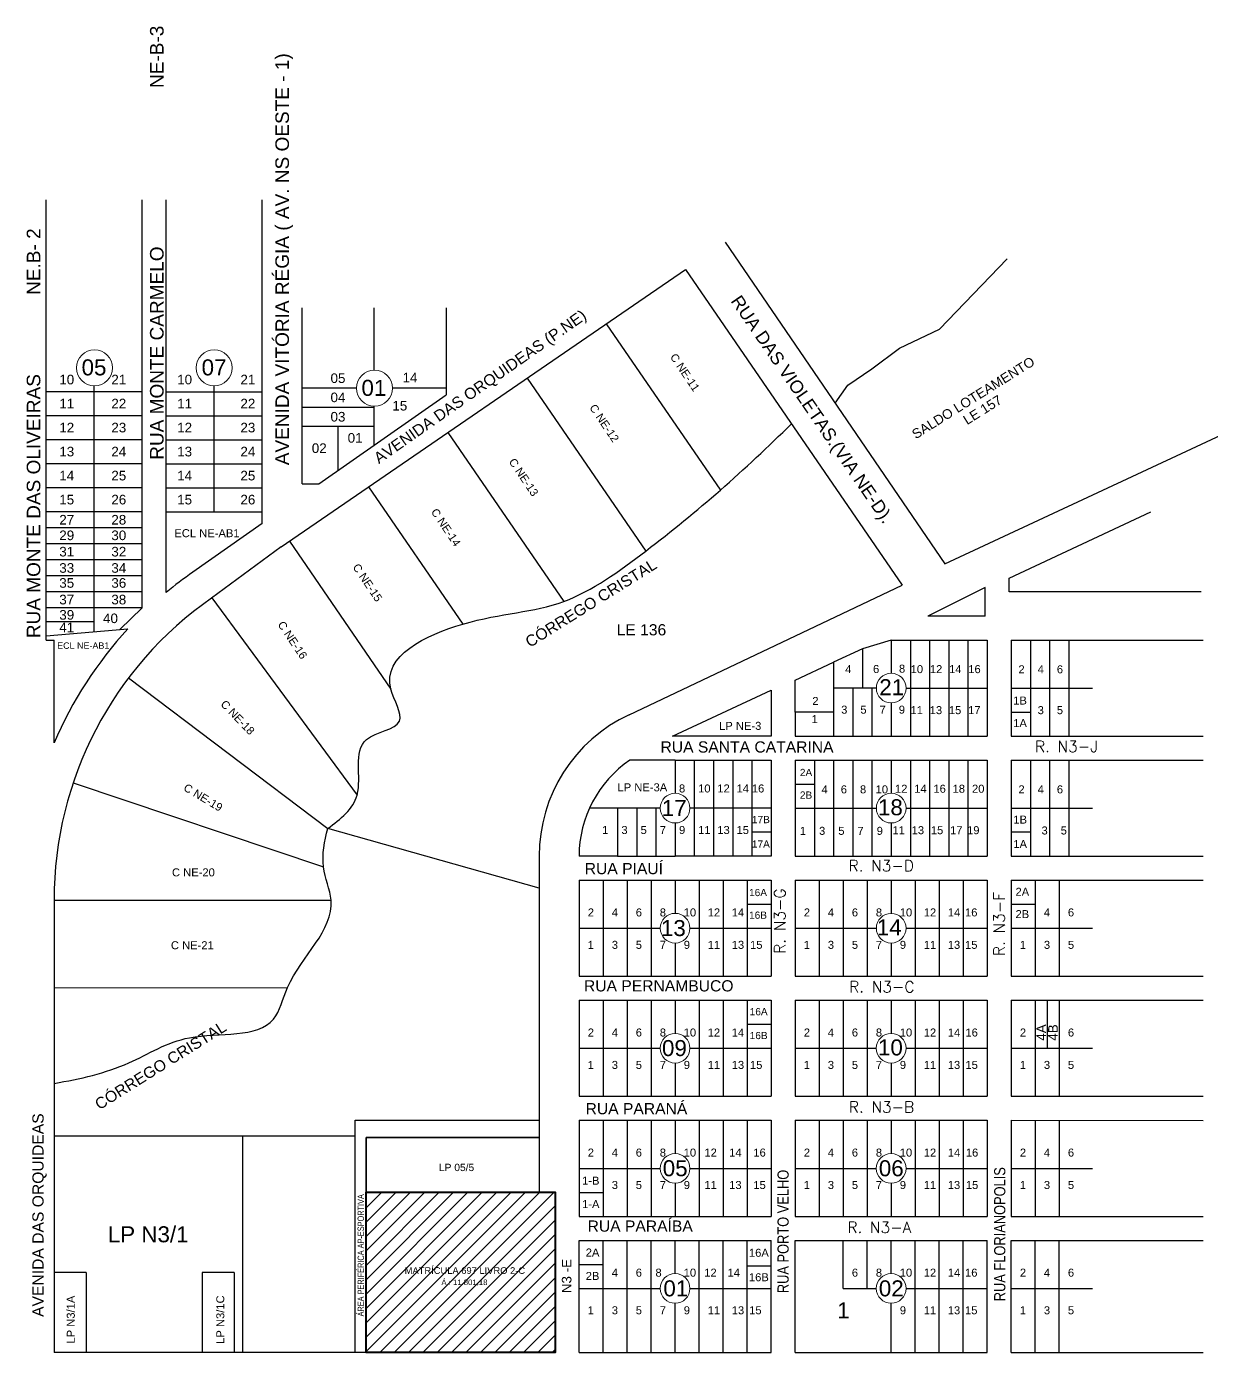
# Model space of a CAD drawing. Header units: millimetres. Extents: x 3006 to 6000, y 1661 to 3774.
# Drawn here: x 4683 to 5423, y 2946 to 3774 of the extents above; entities that cross this region are included whole.
import ezdxf
from ezdxf.enums import TextEntityAlignment as Align

# ---------------------------------------------------------------- set-up
doc = ezdxf.new("R2010")
doc.units = ezdxf.units.MM
doc.header["$LTSCALE"] = 10
doc.layers.add('.20 hachura', color=185, linetype='Continuous')
doc.layers.add('.40', color=20, linetype='Continuous', lineweight=40)
doc.styles.add('ARIAL', font='arial.ttf')
doc.styles.add('ARIAL2', font='ARIALN.TTF')
doc.styles.add('R100', font='arial.ttf', dxfattribs={"height": 7})
doc.styles.add('R80', font='arial.ttf', dxfattribs={"height": 3})
doc.styles.add('SIMPLEX', font='simplex.shx')
doc.styles.get("Standard").update_dxf_attribs({"font": 'arial.ttf'})

msp = doc.modelspace()

# ---------------------------------------------------------------- hatches: boundary and pattern name
at = {"layer": '.20 hachura'}
h = msp.add_hatch(dxfattribs=at)
h.set_pattern_fill('ANSI31', color=185, scale=2)
h.paths.add_polyline_path([(4894.986, 3045.753), (5012.986, 3045.753), (5012.986, 2945.733), (4894.986, 2945.733)])

# ---------------------------------------------------------------- linework, layer by layer
at = {"layer": '.40'}
msp.add_lwpolyline([(4894.986, 3045.753), (5012.986, 3045.753), (5012.986, 2945.733), (4894.986, 2945.733)], close=True, dxfattribs=at)
for p, q in [((4694.994, 3390.738), (4695, 3665.738)), ((4754.994, 3410.736), (4755, 3665.736)), ((4769.994, 3420.421), (4770, 3665.736)), ((4829.995, 3463.457), (4830, 3665.735)), ((5119.232, 3639.199), (5256.557, 3438.259)), ((5253.146, 3584.939), (5295.57, 3628.771)), ((4841.86, 3448.962), (5094.49, 3622.234)), ((5094.49, 3622.234), (5229.772, 3424.992)), ((4854.996, 3488.234), (4854.998, 3598.234)), ((4899.998, 3559.326), (4899.998, 3598.233)), ((4944.998, 3598.232), (4944.997, 3543.952)), ((5256.557, 3438.259), (5601.698, 3599.236)), ((5045.01, 3588.297), (5116.278, 3484.388)), ((5228.267, 3572.931), (5253.146, 3584.939)), ((5210.857, 3560.066), (5228.267, 3572.931)), ((4995.501, 3554.34), (5069.597, 3446.309)), ((5195.831, 3549.821), (5210.857, 3560.066)), ((4754.997, 3545.736), (4694.997, 3545.738)), ((4724.994, 3395.947), (4724.997, 3549.467)), ((4769.997, 3545.736), (4829.997, 3545.735)), ((4799.995, 3470.735), (4799.997, 3549.464)), ((4854.997, 3548.234), (4888.892, 3548.233)), ((4911.432, 3548.233), (4944.997, 3548.232)), ((5187.895, 3538.729), (5195.831, 3549.821)), ((4865.396, 3488.234), (4944.997, 3543.952)), ((4899.996, 3512.453), (4899.997, 3536.786)), ((4754.997, 3530.736), (4694.997, 3530.738)), ((4769.997, 3530.736), (4829.997, 3530.735)), ((4854.997, 3536.234), (4899.997, 3536.233)), ((4854.997, 3524.234), (4899.997, 3524.233)), ((4877.496, 3496.704), (4877.497, 3524.234)), ((4945.993, 3520.384), (5018.392, 3414.826)), ((4754.997, 3515.736), (4694.997, 3515.738)), ((4769.997, 3515.736), (4829.997, 3515.735)), ((4754.996, 3500.736), (4694.996, 3500.738)), ((4769.996, 3500.736), (4829.996, 3500.735)), ((4854.996, 3488.234), (4865.396, 3488.234)), ((4754.996, 3485.736), (4694.996, 3485.738)), ((4769.996, 3485.736), (4829.996, 3485.735)), ((4896.484, 3486.427), (4955.308, 3400.662)), ((4754.995, 3470.736), (4694.995, 3470.738)), ((4769.995, 3470.736), (4829.995, 3470.735)), ((5296.72, 3429.406), (5385.331, 3470.735)), ((4829.995, 3463.457), (4786.664, 3433.13)), ((4754.995, 3460.736), (4694.995, 3460.738)), ((4754.995, 3450.736), (4694.995, 3450.738)), ((4841.86, 3448.962), (4798.317, 3416.874)), ((4846.97, 3452.467), (4910.319, 3360.104)), ((4754.995, 3440.736), (4694.995, 3440.738)), ((4754.995, 3430.736), (4694.995, 3430.738)), ((5296.72, 3420.726), (5296.72, 3429.406)), ((4754.994, 3420.736), (4694.994, 3420.738)), ((5059.287, 3344.094), (5229.772, 3424.992)), ((5281.72, 3423.561), (5245.941, 3405.722)), ((5281.719, 3405.725), (5281.72, 3423.561)), ((5416.72, 3420.734), (5296.72, 3420.726)), ((4798.55, 3417.045), (4889.316, 3293.877)), ((4754.994, 3410.736), (4694.994, 3410.738)), ((4741.127, 3397.307), (4754.994, 3410.736)), ((5281.719, 3405.725), (5245.941, 3405.722)), ((4724.994, 3402.077), (4694.994, 3402.078)), ((4694.994, 3393.418), (4746.095, 3397.726)), ((4694.994, 3390.738), (4699.994, 3390.738)), ((4699.992, 3326.454), (4699.994, 3390.738)), ((5222.994, 3390.725), (5204.994, 3385.306)), ((5222.994, 3390.725), (5222.993, 3369.997)), ((5222.994, 3390.725), (5282.994, 3390.724)), ((5234.994, 3390.725), (5234.992, 3330.725)), ((5246.994, 3390.725), (5246.992, 3330.725)), ((5258.994, 3390.725), (5258.992, 3330.725)), ((5270.994, 3390.724), (5270.992, 3330.724)), ((5282.994, 3390.724), (5282.992, 3330.724)), ((5297.994, 3390.724), (5297.992, 3330.724)), ((5297.994, 3390.724), (5417.994, 3390.721)), ((5309.994, 3390.723), (5309.992, 3330.723)), ((5321.994, 3390.723), (5321.992, 3330.723)), ((5333.994, 3390.723), (5333.992, 3330.723)), ((5204.994, 3385.306), (5186.993, 3376.916)), ((5204.994, 3385.306), (5204.993, 3360.726)), ((5162.993, 3365.727), (5186.993, 3376.916)), ((5186.993, 3376.916), (5186.993, 3360.726)), ((4746.513, 3367.092), (4870.934, 3272.989)), ((5162.993, 3345.727), (5162.993, 3365.727)), ((5086.342, 3330.729), (5147.993, 3359.467)), ((5147.993, 3359.467), (5147.992, 3330.727)), ((5186.993, 3360.726), (5186.992, 3330.726)), ((5213.722, 3360.726), (5186.993, 3360.726)), ((5198.993, 3360.726), (5198.992, 3330.726)), ((5210.993, 3360.726), (5210.992, 3330.726)), ((5232.264, 3360.725), (5282.993, 3360.724)), ((5297.993, 3360.724), (5348.722, 3360.723)), ((5222.993, 3351.454), (5222.992, 3330.725)), ((5162.993, 3345.727), (5162.992, 3330.727)), ((5186.993, 3345.726), (5162.993, 3345.727)), ((5297.993, 3345.724), (5309.993, 3345.723)), ((5147.992, 3330.727), (5086.342, 3330.729)), ((5162.992, 3330.727), (5282.992, 3330.724)), ((5297.992, 3330.724), (5417.992, 3330.721)), ((5297.992, 3330.724), (5417.992, 3330.721)), ((5087.992, 3315.729), (5059.795, 3315.729)), ((5087.992, 3315.729), (5087.991, 3295)), ((5087.992, 3315.729), (5099.992, 3315.728)), ((5099.992, 3315.728), (5099.991, 3255.728)), ((5099.992, 3315.728), (5147.992, 3315.727)), ((5111.992, 3315.728), (5111.991, 3255.728)), ((5123.992, 3315.728), (5123.991, 3255.728)), ((5135.992, 3315.728), (5135.991, 3255.728)), ((5147.992, 3315.727), (5147.991, 3255.727)), ((5162.992, 3315.727), (5162.991, 3255.727)), ((5162.992, 3315.727), (5282.992, 3315.724)), ((5174.992, 3315.727), (5174.991, 3255.727)), ((5186.992, 3315.726), (5186.991, 3255.726)), ((5198.992, 3315.726), (5198.991, 3255.726)), ((5210.992, 3315.726), (5210.991, 3255.726)), ((5222.992, 3315.725), (5222.991, 3294.997)), ((5234.992, 3315.725), (5234.991, 3255.725)), ((5246.992, 3315.725), (5246.991, 3255.725)), ((5258.992, 3315.725), (5258.991, 3255.725)), ((5270.992, 3315.724), (5270.991, 3255.724)), ((5282.992, 3315.724), (5282.991, 3255.724)), ((5297.992, 3315.724), (5297.991, 3255.724)), ((5297.992, 3315.724), (5417.992, 3315.721)), ((5309.992, 3315.723), (5309.991, 3255.723)), ((5321.992, 3315.723), (5321.991, 3255.723)), ((5333.992, 3315.723), (5333.991, 3255.723)), ((4711.875, 3301.47), (4868.301, 3248.975)), ((5162.992, 3300.727), (5174.992, 3300.727)), ((5051.991, 3285.729), (5034.489, 3285.73)), ((5078.72, 3285.729), (5051.991, 3285.729)), ((5051.991, 3285.729), (5051.991, 3255.729)), ((5063.991, 3285.729), (5063.991, 3255.729)), ((5075.991, 3285.729), (5075.991, 3255.729)), ((5147.991, 3285.727), (5097.262, 3285.728)), ((5162.991, 3285.727), (5213.72, 3285.726)), ((5232.215, 3285.725), (5282.991, 3285.724)), ((5297.991, 3285.724), (5348.72, 3285.723)), ((5002.99, 3235.731), (4870.934, 3272.989)), ((5087.991, 3276.457), (5087.991, 3255.729)), ((5222.991, 3276.454), (5222.991, 3255.725)), ((5147.991, 3270.727), (5135.991, 3270.728)), ((5309.991, 3270.723), (5297.991, 3270.724)), ((5002.991, 3255.731), (5002.986, 3080.091)), ((5051.991, 3255.729), (5027.991, 3255.73)), ((5051.991, 3255.729), (5087.991, 3255.729)), ((5099.991, 3255.728), (5087.991, 3255.729)), ((5111.991, 3255.728), (5099.991, 3255.728)), ((5123.991, 3255.728), (5111.991, 3255.728)), ((5135.991, 3255.728), (5123.991, 3255.728)), ((5147.991, 3255.727), (5135.991, 3255.728)), ((5162.991, 3255.727), (5282.991, 3255.724)), ((5297.991, 3255.724), (5417.991, 3255.721)), ((5027.99, 3240.73), (5027.989, 3180.73)), ((5027.99, 3240.73), (5147.99, 3240.727)), ((5042.99, 3240.73), (5042.989, 3180.73)), ((5057.99, 3240.729), (5057.989, 3180.729)), ((5072.99, 3240.729), (5072.989, 3180.729)), ((5087.99, 3240.729), (5087.99, 3220)), ((5102.99, 3240.728), (5102.989, 3180.728)), ((5117.99, 3240.728), (5117.989, 3180.728)), ((5132.99, 3240.728), (5132.989, 3180.728)), ((5147.99, 3240.727), (5147.989, 3180.727)), ((5162.99, 3240.727), (5162.989, 3180.727)), ((5162.99, 3240.727), (5282.99, 3240.724)), ((5177.99, 3240.727), (5177.989, 3180.727)), ((5192.99, 3240.726), (5192.989, 3180.726)), ((5207.99, 3240.726), (5207.989, 3180.726)), ((5222.99, 3240.725), (5222.99, 3219.997)), ((5237.99, 3240.725), (5237.989, 3180.725)), ((5252.99, 3240.725), (5252.989, 3180.725)), ((5267.99, 3240.724), (5267.989, 3180.724)), ((5282.99, 3240.724), (5282.989, 3180.724)), ((5297.99, 3240.724), (5297.989, 3180.724)), ((5297.99, 3240.724), (5417.99, 3240.721)), ((5312.99, 3240.723), (5312.989, 3180.723)), ((5327.99, 3240.723), (5327.989, 3180.723)), ((4699.99, 3228.252), (4699.983, 2945.738)), ((4699.99, 3228.238), (4872.99, 3228.234)), ((5132.99, 3225.728), (5147.99, 3225.727)), ((5297.99, 3225.724), (5312.99, 3225.723)), ((5027.989, 3210.73), (5078.718, 3210.729)), ((5097.261, 3210.728), (5147.989, 3210.727)), ((5162.989, 3210.727), (5213.746, 3210.726)), ((5232.261, 3210.725), (5282.989, 3210.724)), ((5297.989, 3210.724), (5348.718, 3210.723)), ((5087.989, 3201.457), (5087.989, 3180.729)), ((5222.989, 3201.454), (5222.989, 3180.725)), ((5027.989, 3180.73), (5147.989, 3180.727)), ((5162.989, 3180.727), (5282.989, 3180.724)), ((5297.989, 3180.724), (5417.989, 3180.721)), ((4699.729, 3173.424), (4845.864, 3173.655)), ((5027.988, 3165.73), (5027.987, 3105.73)), ((5027.988, 3165.73), (5147.988, 3165.727)), ((5042.988, 3165.73), (5042.987, 3105.73)), ((5057.988, 3165.729), (5057.987, 3105.729)), ((5072.988, 3165.729), (5072.987, 3105.729)), ((5087.988, 3165.729), (5087.988, 3145)), ((5102.988, 3165.728), (5102.987, 3105.728)), ((5117.988, 3165.728), (5117.987, 3105.728)), ((5132.988, 3165.728), (5132.987, 3105.728)), ((5132.988, 3165.728), (5132.987, 3105.728)), ((5147.988, 3165.727), (5147.987, 3105.727)), ((5147.988, 3165.727), (5147.987, 3105.727)), ((5162.988, 3165.727), (5162.987, 3105.727)), ((5162.988, 3165.727), (5282.988, 3165.724)), ((5177.988, 3165.727), (5177.987, 3105.727)), ((5192.988, 3165.726), (5192.987, 3105.726)), ((5207.988, 3165.726), (5207.987, 3105.726)), ((5222.988, 3165.725), (5222.988, 3144.997)), ((5237.988, 3165.725), (5237.987, 3105.725)), ((5252.988, 3165.725), (5252.987, 3105.725)), ((5267.988, 3165.724), (5267.987, 3105.724)), ((5282.988, 3165.724), (5282.987, 3105.724)), ((5297.988, 3165.724), (5297.987, 3105.724)), ((5297.988, 3165.724), (5417.988, 3165.721)), ((5312.988, 3165.723), (5312.987, 3105.723)), ((5320.488, 3165.723), (5320.488, 3135.723)), ((5327.988, 3165.723), (5327.987, 3105.723)), ((5132.988, 3150.728), (5147.988, 3150.727)), ((5027.988, 3135.73), (5078.717, 3135.729)), ((5097.259, 3135.728), (5147.988, 3135.727)), ((5162.988, 3135.727), (5213.717, 3135.726)), ((5232.157, 3135.725), (5282.988, 3135.724)), ((5297.988, 3135.724), (5348.717, 3135.723)), ((5087.988, 3126.457), (5087.987, 3105.729)), ((5222.988, 3126.454), (5222.987, 3105.725)), ((5027.987, 3105.73), (5147.987, 3105.727)), ((5162.987, 3105.727), (5282.987, 3105.724)), ((5297.987, 3105.724), (5417.987, 3105.721)), ((4887.986, 2945.733), (4887.986, 3090.733)), ((4887.986, 3090.733), (5002.986, 3090.733)), ((5002.986, 3090.733), (5002.986, 3080.093)), ((5027.987, 3090.73), (5027.985, 3030.73)), ((5027.987, 3090.73), (5147.987, 3090.727)), ((5042.987, 3090.73), (5042.985, 3030.73)), ((5057.987, 3090.729), (5057.985, 3030.729)), ((5072.987, 3090.729), (5072.985, 3030.729)), ((5087.987, 3090.729), (5087.986, 3070)), ((5102.987, 3090.728), (5102.985, 3030.728)), ((5117.987, 3090.728), (5117.985, 3030.728)), ((5132.987, 3090.728), (5132.985, 3030.728)), ((5147.987, 3090.727), (5147.985, 3030.727)), ((5162.987, 3090.727), (5162.985, 3030.727)), ((5162.987, 3090.727), (5282.987, 3090.724)), ((5177.987, 3090.727), (5177.985, 3030.727)), ((5192.987, 3090.726), (5192.985, 3030.726)), ((5207.987, 3090.726), (5207.985, 3030.726)), ((5222.987, 3090.725), (5222.986, 3069.997)), ((5237.987, 3090.725), (5237.985, 3030.725)), ((5252.987, 3090.725), (5252.985, 3030.725)), ((5267.987, 3090.724), (5267.985, 3030.724)), ((5282.987, 3090.724), (5282.985, 3030.724)), ((5297.987, 3090.724), (5297.985, 3030.724)), ((5297.987, 3090.724), (5417.987, 3090.721)), ((5312.987, 3090.723), (5312.985, 3030.723)), ((5327.987, 3090.723), (5327.985, 3030.723)), ((4887.986, 3080.733), (4699.986, 3080.738)), ((4817.983, 2945.735), (4817.986, 3080.735)), ((4894.986, 3045.753), (4894.986, 3080.093)), ((4894.986, 3080.093), (5002.986, 3080.093)), ((5002.986, 3080.093), (4894.986, 3080.093)), ((4894.986, 3080.093), (4894.986, 3045.753)), ((5002.986, 3080.093), (5002.986, 3045.753)), ((5027.986, 3060.73), (5078.715, 3060.729)), ((5097.257, 3060.728), (5147.986, 3060.727)), ((5162.986, 3060.727), (5213.715, 3060.726)), ((5232.257, 3060.725), (5282.986, 3060.724)), ((5297.986, 3060.724), (5348.715, 3060.723)), ((5087.986, 3051.457), (5087.985, 3030.729)), ((5222.986, 3051.454), (5222.985, 3030.725)), ((4894.986, 2945.733), (4894.986, 3045.753)), ((4894.986, 3045.753), (5012.986, 3045.753)), ((5012.986, 3045.753), (5012.986, 2945.733)), ((5027.986, 3045.73), (5042.986, 3045.73)), ((5027.985, 3030.73), (5147.985, 3030.727)), ((5162.985, 3030.727), (5282.985, 3030.724)), ((5297.985, 3030.724), (5417.985, 3030.721)), ((5027.983, 2945.73), (5027.985, 3015.73)), ((5027.985, 3015.73), (5147.985, 3015.727)), ((5042.983, 2945.73), (5042.985, 3015.73)), ((5057.983, 2945.729), (5057.985, 3015.729)), ((5072.983, 2945.729), (5072.985, 3015.729)), ((5087.984, 2995), (5087.985, 3015.729)), ((5102.983, 2945.728), (5102.985, 3015.728)), ((5117.983, 2945.728), (5117.985, 3015.728)), ((5132.983, 2945.728), (5132.985, 3015.728)), ((5147.983, 2945.727), (5147.985, 3015.727)), ((5162.983, 2945.727), (5162.985, 3015.727)), ((5162.985, 3015.727), (5282.985, 3015.724)), ((5192.984, 2985.726), (5192.985, 3015.726)), ((5207.984, 2985.726), (5207.985, 3015.726)), ((5222.984, 2994.997), (5222.985, 3015.725)), ((5237.983, 2945.725), (5237.985, 3015.725)), ((5252.983, 2945.725), (5252.985, 3015.725)), ((5267.983, 2945.724), (5267.985, 3015.724)), ((5282.983, 2945.724), (5282.985, 3015.724)), ((5297.983, 2945.724), (5297.985, 3015.724)), ((5297.985, 3015.724), (5417.985, 3015.721)), ((5312.983, 2945.723), (5312.985, 3015.723)), ((5327.983, 2945.723), (5327.985, 3015.723)), ((5027.985, 3000.73), (5042.985, 3000.73)), ((5132.985, 2999.878), (5147.985, 2999.877)), ((4719.984, 2995.737), (4699.984, 2995.738)), ((4719.984, 2995.737), (4719.983, 2945.737)), ((4792.484, 2995.735), (4792.483, 2945.735)), ((4812.484, 2995.735), (4792.484, 2995.735)), ((4812.484, 2995.735), (4812.483, 2945.735)), ((5027.984, 2985.73), (5078.713, 2985.729)), ((5097.23, 2985.728), (5147.984, 2985.727)), ((5192.984, 2985.726), (5213.713, 2985.726)), ((5232.255, 2985.725), (5282.984, 2985.724)), ((5297.984, 2985.724), (5348.713, 2985.723)), ((5087.983, 2945.729), (5087.984, 2976.457)), ((5222.983, 2945.725), (5222.984, 2976.454)), ((4817.983, 2945.735), (4699.983, 2945.738)), ((4887.986, 2945.735), (4817.983, 2945.735)), ((4894.986, 2945.733), (4887.986, 2945.733)), ((5012.986, 2945.733), (4894.986, 2945.733)), ((5027.983, 2945.73), (5147.983, 2945.727)), ((5162.983, 2945.727), (5282.983, 2945.724)), ((5297.983, 2945.724), (5417.983, 2945.721))]:
    msp.add_line(p, q)
at = {"lineweight": 13}
for centre, radius in [((4725.165, 3560.737), 11.271), ((4799.998, 3560.735), 11.271), ((4900.162, 3548.056), 11.271), ((5222.993, 3360.725), 9.271), ((5087.991, 3285.729), 9.271), ((5222.991, 3285.725), 9.271), ((5087.989, 3210.729), 9.271), ((5222.989, 3210.725), 9.271), ((5087.988, 3135.729), 9.271), ((5222.988, 3135.725), 9.271), ((5087.986, 3060.729), 9.271), ((5222.986, 3060.725), 9.271), ((5087.984, 2985.729), 9.271), ((5222.984, 2985.725), 9.271)]:
    msp.add_circle(centre, radius, dxfattribs=at)
for centre, radius, start, end in [((4929.44, 3228.581), 249.45, 124.915217, 129.731281), ((4929.44, 3228.581), 229.45, 124.852387, 180.082122), ((4929.44, 3228.581), 249.45, 137.306909, 156.898843), ((5100.491, 3255.728), 97.5, 114.99867, 179.99867), ((5100.491, 3255.728), 72.5, 124.147094, 179.99867)]:
    msp.add_arc(centre, radius, start, end)
for points, knots in [([(4870.934, 3272.989), (4878.92, 3278.971), (4897.002, 3292.516), (4882.58, 3331.837), (4924.266, 3335.634), (4895.59, 3376.577), (4961.53, 3407.784), (5017.537, 3407.863), (5070.58, 3446.381), (5116.814, 3483.825), (5146.101, 3511.572), (5160.675, 3525.735)], [0, 0, 0, 0, 27.8246602, 63.0046536, 86.5307615, 107.3086982, 167.8809459, 232.5349567, 292.644366, 352.8867187, 413.672115, 413.672115, 413.672115, 413.672115]), ([(4699.987, 3113.819), (4716.234, 3116.565), (4745.469, 3123.162), (4785.077, 3149.366), (4836.708, 3139.846), (4847.621, 3188.172), (4881.564, 3214.642), (4865.613, 3249.941), (4869.087, 3264.987), (4870.934, 3272.989)], [19.84679, 19.84679, 19.84679, 19.84679, 68.5232954, 109.5427171, 163.3205714, 184.9061802, 245.8537657, 267.1182865, 291.276092, 291.276092, 291.276092, 291.276092])]:
    msp.add_open_spline(points, degree=3, knots=knots)

# ---------------------------------------------------------------- texts
for s, height, rotation, style, p in [('RUA MONTE CARMELO                              NE-B-3', 8.5, 89.99867, 'R100', (4764.131, 3638.884)), ('AVENIDA VITÓRIA RÉGIA ( AV. NS OESTE - 1)', 8.5, 89.99867, 'R100', (4842.463, 3628.582)), ('RUA MONTE DAS OLIVEIRAS               NE.B- 2', 8.5, 89.99867, 'R100', (4687.096, 3519.885)), ('RUA DAS VIOLETAS.(VIA NE-D).', 8, 304.445058, 'ARIAL', (5173.652, 3534.835)), ('AVENIDA DAS ORQUIDEAS (P.NE)', 7, 34.993114, 'ARIAL', (4966.095, 3549.046)), ('SALDO LOTEAMENTO', 6, 32.074501, 'ARIAL', (5274.261, 3542.063)), ('01', 10, 359.998669, 'ARIAL', (4899.777, 3548.233)), ('LE 157', 6, 32.074501, 'ARIAL', (5280.076, 3534.493)), ('ECL NE-AB1', 5, 359.998669, 'ARIAL', (4795.476, 3457.468)), ('CÓRREGO CRISTAL', 7, 32.074501, 'ARIAL', (5035.394, 3413.852)), ('ECL NE-AB1', 4, 359.998669, 'ARIAL', (4718.168, 3387.232)), ('21', 10, 359.998669, 'ARIAL', (5223.324, 3361.275)), ('RUA SANTA CATARINA', 7, 359.998669, 'ARIAL', (5132.919, 3323.935)), ('R. N3-J', 7, 359.998669, 'SIMPLEX', (5332.525, 3324.23)), ('2A', 4.5, 359.998669, 'ARIAL', (5169.796, 3308.002)), ('17', 10, 359.998669, 'ARIAL', (5087.421, 3285.818)), ('2B', 4.5, 359.998669, 'ARIAL', (5169.796, 3293.879)), ('18', 10, 359.998669, 'ARIAL', (5222.507, 3286.275)), ('17B', 4.5, 359.998669, 'ARIAL', (5141.596, 3278.583)), ('1B', 5, 359.998669, 'ARIAL', (5303.596, 3278.579)), ('17A', 4.5, 359.998669, 'ARIAL', (5141.596, 3263.318)), ('1A', 5, 359.998669, 'ARIAL', (5303.596, 3263.314)), ('RUA PIAUÍ', 7, 359.998669, 'ARIAL', (5055.957, 3247.977)), ('R. N3-D', 7, 359.998669, 'SIMPLEX', (5216.844, 3249.78)), ('16A', 4.5, 359.998669, 'ARIAL', (5139.794, 3233.003)), ('R. N3-G', 7, 89.99867, 'SIMPLEX', (5153.394, 3215.138)), ('R. N3-F', 7, 89.99867, 'SIMPLEX', (5290.51, 3213.324)), ('13', 10, 359.998669, 'ARIAL', (5086.895, 3210.818)), ('16B', 4.5, 359.998669, 'ARIAL', (5139.794, 3218.88)), ('14', 10, 359.998669, 'ARIAL', (5221.788, 3211.275)), ('RUA PERNAMBUCO', 7, 359.998669, 'ARIAL', (5077.751, 3174.734)), ('R. N3-C', 7, 359.998669, 'SIMPLEX', (5217.182, 3174.134)), ('16A', 4.5, 359.998669, 'ARIAL', (5140.201, 3158.595)), ('CÓRREGO CRISTAL', 7, 32.074501, 'ARIAL', (4766.455, 3125.049)), ('4A', 6, 89.99867, 'ARIAL', (5316.751, 3145.577)), ('4B', 6, 89.99867, 'ARIAL', (5324.078, 3145.577)), ('6', 5, 359.998669, 'ARIAL', (5335.354, 3145.577)), ('09', 10, 359.998669, 'ARIAL', (5087.558, 3135.86)), ('16B', 4.5, 359.998669, 'ARIAL', (5140.201, 3143.692)), ('10', 10, 359.998669, 'ARIAL', (5222.504, 3136.275)), ('RUA PARANÁ', 7, 359.998669, 'ARIAL', (5063.818, 3098.011)), ('R. N3-B', 7, 359.998669, 'SIMPLEX', (5216.949, 3099.085)), ('AVENIDA DAS ORQUIDEAS', 7, 89.99867, 'ARIAL', (4689.898, 3031.526)), ('05', 10, 359.998669, 'ARIAL', (5088.017, 3060.818)), ('06', 10, 359.998669, 'ARIAL', (5223.052, 3060.773)), ('RUA PORTO VELHO', 7, 89.99867, 'ARIAL2', (5155.451, 3021.319)), ('RUA FLORIANOPOLIS', 7, 89.99867, 'ARIAL2', (5290.833, 3019.603)), ('LP N3/1', 10, 359.998669, 'ARIAL', (4758.754, 3019.542)), ('RUA PARAÍBA', 7, 359.998669, 'ARIAL', (5066.167, 3024.664)), ('R. N3-A', 7, 359.998669, 'SIMPLEX', (5215.606, 3023.891)), ('N3 -E ', 5.9785, 89.99867, 'ARIAL', (5020.206, 2994.606)), ('01', 10, 359.998669, 'ARIAL', (5088.425, 2985.776)), ('02', 10, 359.998669, 'ARIAL', (5223.05, 2985.773)), ('1', 10, 359.998669, 'ARIAL', (5193.128, 2972.075))]:
    msp.add_text(s, height=height, rotation=rotation, dxfattribs=dict(style=style)).set_placement(p, align=Align.MIDDLE_CENTER)
for s, height, rotation, p in [('05', 10, 359.998669, (4724.903, 3561.032)), ('07', 10, 359.998669, (4799.903, 3561.03)), ('C NE-11', 5, 303.977993, (5094.12, 3557.89)), ('C NE-12', 5, 303.977993, (5043.747, 3526.213)), ('C NE-13', 5, 303.977993, (4993.373, 3492.424)), ('C NE-14', 5, 303.977993, (4944.76, 3461.099)), ('C NE-15', 5, 303.977993, (4895.796, 3426.605)), ('C NE-16', 5, 303.977993, (4848.944, 3390.704)), ('4', 5, 359.998669, (5196.203, 3372.548)), ('6', 5, 359.998669, (5213.601, 3372.631)), ('8', 5, 359.998669, (5229.802, 3372.854)), ('10', 5, 359.998669, (5239.045, 3372.54)), ('12', 5, 359.998669, (5251.045, 3372.54)), ('14', 5, 359.998669, (5263.045, 3372.539)), ('16', 5, 359.998669, (5275.045, 3372.539)), ('2', 5, 359.998669, (5304.447, 3372.449)), ('4', 5, 359.998669, (5316.447, 3372.448)), ('6', 5, 359.998669, (5328.447, 3372.448)), ('2', 5, 359.998669, (5175.664, 3352.672)), ('1B', 5, 359.998669, (5303.521, 3352.934)), ('C NE-18', 5, 313.944858, (4814.671, 3342.378)), ('3', 5, 359.998669, (5193.691, 3347.242)), ('5', 5, 359.998669, (5205.691, 3347.242)), ('7', 5, 359.998669, (5217.691, 3347.241)), ('9', 5, 359.998669, (5229.691, 3347.241)), ('11', 5, 359.998669, (5238.934, 3346.927)), ('13', 5, 359.998669, (5250.934, 3346.926)), ('15', 5, 359.998669, (5262.934, 3346.926)), ('17', 5, 359.998669, (5274.934, 3346.926)), ('3', 5, 359.998669, (5316.446, 3346.918)), ('5', 5, 359.998669, (5328.446, 3346.917)), ('LP NE-3', 5, 359.998669, (5128.673, 3337.121)), ('1', 5, 359.998669, (5175.164, 3341.302)), ('1A', 5, 359.998669, (5303.521, 3338.846)), ('C NE-19', 5, 329.054571, (4793.099, 3292.394)), ('LP NE-3A', 5, 359.998669, (5067.539, 3298.735)), ('8', 5, 359.998669, (5092.357, 3298.006)), ('10', 5, 359.998669, (5106.243, 3298.006)), ('12', 5, 359.998669, (5118.243, 3298.005)), ('14', 5, 359.998669, (5130.243, 3298.005)), ('16', 5, 359.998669, (5139.827, 3298.005)), ('4', 5, 359.998669, (5181.445, 3297.452)), ('6', 5, 359.998669, (5193.445, 3297.451)), ('8', 5, 359.998669, (5205.445, 3297.451)), ('10', 5, 359.998669, (5217.133, 3297.451)), ('12', 5, 359.998669, (5229.243, 3297.853)), ('14', 5, 359.998669, (5241.243, 3297.853)), ('16', 5, 359.998669, (5253.243, 3297.853)), ('18', 5, 359.998669, (5265.243, 3297.852)), ('20', 5, 359.998669, (5277.389, 3297.852)), ('2', 5, 359.998669, (5304.445, 3297.449)), ('4', 5, 359.998669, (5316.445, 3297.448)), ('6', 5, 359.998669, (5328.445, 3297.448)), ('1', 5, 359.998669, (5044.3, 3272.062)), ('3', 5, 359.998669, (5056.357, 3272.062)), ('5', 5, 359.998669, (5068.357, 3272.061)), ('7', 5, 359.998669, (5080.357, 3272.061)), ('9', 5, 359.998669, (5092.357, 3272.061)), ('11', 5, 359.998669, (5106.243, 3272.061)), ('13', 5, 359.998669, (5118.243, 3272.06)), ('15', 5, 359.998669, (5130.243, 3272.06)), ('1', 5, 359.998669, (5167.817, 3271.546)), ('3', 5, 359.998669, (5179.873, 3271.546)), ('5', 5, 359.998669, (5191.873, 3271.546)), ('7', 5, 359.998669, (5203.873, 3271.545)), ('9', 5, 359.998669, (5215.873, 3271.545)), ('11', 5, 359.998669, (5227.671, 3271.948)), ('13', 5, 359.998669, (5239.671, 3271.947)), ('15', 5, 359.998669, (5251.671, 3271.947)), ('17', 5, 359.998669, (5263.671, 3271.947)), ('19', 5, 359.998669, (5274.293, 3271.947)), ('3', 5, 359.998669, (5318.865, 3271.781)), ('5', 5, 359.998669, (5330.865, 3271.781)), ('C NE-20', 5, 0.043143, (4786.997, 3245.6)), ('2A', 5, 359.998669, (5304.94, 3233.457)), ('2', 5, 359.998669, (5035.355, 3220.583)), ('4', 5, 359.998669, (5050.355, 3220.583)), ('6', 5, 359.998669, (5065.355, 3220.583)), ('8', 5, 359.998669, (5080.355, 3220.582)), ('10', 5, 359.998669, (5097.242, 3220.582)), ('12', 5, 359.998669, (5112.242, 3220.582)), ('14', 5, 359.998669, (5127.242, 3220.581)), ('2', 5, 359.998669, (5170.355, 3220.58)), ('4', 5, 359.998669, (5185.355, 3220.58)), ('6', 5, 359.998669, (5200.355, 3220.58)), ('8', 5, 359.998669, (5215.355, 3220.579)), ('10', 5, 359.998669, (5232.242, 3220.579)), ('12', 5, 359.998669, (5247.242, 3220.579)), ('14', 5, 359.998669, (5262.242, 3220.578)), ('16', 5, 359.998669, (5273.011, 3220.578)), ('2B', 5, 359.998669, (5304.94, 3219.538)), ('4', 5, 359.998669, (5320.355, 3220.577)), ('6', 5, 359.998669, (5335.355, 3220.577)), ('C NE-21', 5, 0.043143, (4786.323, 3200.086)), ('1', 5, 359.998669, (5035.299, 3200.342)), ('3', 5, 359.998669, (5050.355, 3200.342)), ('5', 5, 359.998669, (5065.355, 3200.341)), ('7', 5, 359.998669, (5080.355, 3200.341)), ('9', 5, 359.998669, (5095.355, 3200.341)), ('11', 5, 359.998669, (5112.241, 3200.34)), ('13', 5, 359.998669, (5127.241, 3200.34)), ('15', 5, 359.998669, (5138.684, 3200.34)), ('1', 5, 359.998669, (5170.299, 3200.339)), ('3', 5, 359.998669, (5185.355, 3200.339)), ('5', 5, 359.998669, (5200.355, 3200.338)), ('7', 5, 359.998669, (5215.355, 3200.338)), ('9', 5, 359.998669, (5230.355, 3200.338)), ('11', 5, 359.998669, (5247.241, 3200.337)), ('13', 5, 359.998669, (5262.241, 3200.337)), ('15', 5, 359.998669, (5273.01, 3200.337)), ('1', 5, 359.998669, (5305.299, 3200.336)), ('3', 5, 359.998669, (5320.355, 3200.336)), ('5', 5, 359.998669, (5335.355, 3200.335)), ('2', 5, 359.998669, (5035.354, 3145.583)), ('4', 5, 359.998669, (5050.354, 3145.583)), ('6', 5, 359.998669, (5065.354, 3145.583)), ('8', 5, 359.998669, (5080.354, 3145.582)), ('10', 5, 359.998669, (5097.24, 3145.582)), ('12', 5, 359.998669, (5112.24, 3145.582)), ('14', 5, 359.998669, (5127.24, 3145.581)), ('2', 5, 359.998669, (5170.354, 3145.58)), ('4', 5, 359.998669, (5185.354, 3145.58)), ('6', 5, 359.998669, (5200.354, 3145.58)), ('8', 5, 359.998669, (5215.354, 3145.579)), ('10', 5, 359.998669, (5232.24, 3145.579)), ('12', 5, 359.998669, (5247.24, 3145.579)), ('14', 5, 359.998669, (5262.24, 3145.578)), ('16', 5, 359.998669, (5273.269, 3145.578)), ('2', 5, 359.998669, (5305.354, 3145.577)), ('1', 5, 359.998669, (5035.297, 3125.342)), ('3', 5, 359.998669, (5050.353, 3125.342)), ('5', 5, 359.998669, (5065.353, 3125.341)), ('7', 5, 359.998669, (5080.353, 3125.341)), ('9', 5, 359.998669, (5095.353, 3125.341)), ('11', 5, 359.998669, (5112.239, 3125.34)), ('13', 5, 359.998669, (5127.239, 3125.34)), ('15', 5, 359.998669, (5138.639, 3125.34)), ('1', 5, 359.998669, (5170.297, 3125.339)), ('3', 5, 359.998669, (5185.353, 3125.339)), ('5', 5, 359.998669, (5200.353, 3125.338)), ('7', 5, 359.998669, (5215.353, 3125.338)), ('9', 5, 359.998669, (5230.353, 3125.338)), ('11', 5, 359.998669, (5247.239, 3125.337)), ('13', 5, 359.998669, (5262.239, 3125.337)), ('15', 5, 359.998669, (5273.268, 3125.337)), ('1', 5, 359.998669, (5305.297, 3125.336)), ('3', 5, 359.998669, (5320.353, 3125.336)), ('5', 5, 359.998669, (5335.353, 3125.335)), ('2', 5, 359.998669, (5035.352, 3070.583)), ('4', 5, 359.998669, (5050.352, 3070.583)), ('6', 5, 359.998669, (5065.352, 3070.583)), ('8', 5, 359.998669, (5080.352, 3070.582)), ('10', 5, 359.998669, (5097.238, 3070.582)), ('12', 5, 359.998669, (5110.178, 3070.582)), ('14', 5, 359.998669, (5125.633, 3070.581)), ('16', 5, 359.998669, (5140.746, 3070.581)), ('2', 5, 359.998669, (5170.352, 3070.58)), ('4', 5, 359.998669, (5185.352, 3070.58)), ('6', 5, 359.998669, (5200.352, 3070.58)), ('8', 5, 359.998669, (5215.352, 3070.579)), ('10', 5, 359.998669, (5232.238, 3070.579)), ('12', 5, 359.998669, (5247.238, 3070.579)), ('14', 5, 359.998669, (5262.238, 3070.578)), ('16', 5, 359.998669, (5273.53, 3070.578)), ('2', 5, 359.998669, (5305.352, 3070.577)), ('4', 5, 359.998669, (5320.352, 3070.577)), ('6', 5, 359.998669, (5335.352, 3070.577)), ('1-B', 5, 359.998669, (5035.295, 3053.052)), ('3', 5, 359.998669, (5050.352, 3050.342)), ('5', 5, 359.998669, (5065.352, 3050.341)), ('7', 5, 359.998669, (5080.352, 3050.341)), ('9', 5, 359.998669, (5095.352, 3050.341)), ('11', 5, 359.998669, (5110.177, 3050.34)), ('13', 5, 359.998669, (5125.633, 3050.34)), ('15', 5, 359.998669, (5140.746, 3050.34)), ('1', 5, 359.998669, (5170.295, 3050.339)), ('3', 5, 359.998669, (5185.352, 3050.339)), ('5', 5, 359.998669, (5200.352, 3050.338)), ('7', 5, 359.998669, (5215.352, 3050.338)), ('9', 5, 359.998669, (5230.352, 3050.338)), ('11', 5, 359.998669, (5247.238, 3050.337)), ('13', 5, 359.998669, (5262.238, 3050.337)), ('15', 5, 359.998669, (5273.529, 3050.337)), ('1', 5, 359.998669, (5305.295, 3050.336)), ('3', 5, 359.998669, (5320.352, 3050.336)), ('5', 5, 359.998669, (5335.352, 3050.335)), ('1-A', 5, 359.998669, (5035.295, 3038.382)), ('2A', 5, 359.998669, (5036.404, 3008.158)), ('16A', 5, 359.998669, (5140.331, 3008.008)), ('6', 5, 359.998669, (5065.35, 2995.583)), ('8', 5, 359.998669, (5077.654, 2995.582)), ('10', 5, 359.998669, (5097.236, 2995.582)), ('12', 5, 359.998669, (5110.06, 2995.582)), ('6', 5, 359.998669, (5200.35, 2995.58)), ('8', 5, 359.998669, (5215.35, 2995.579)), ('10', 5, 359.998669, (5232.236, 2995.579)), ('12', 5, 359.998669, (5247.236, 2995.579)), ('16', 5, 359.998669, (5273.013, 2995.578)), ('2', 5, 359.998669, (5305.35, 2995.577)), ('6', 5, 359.998669, (5335.35, 2995.577)), ('2B', 5, 359.998669, (5036.404, 2993.516)), ('4', 5, 359.998669, (5050.35, 2995.583)), ('14', 5, 359.998669, (5124.628, 2995.581)), ('16B', 5, 359.998669, (5140.331, 2992.712)), ('14', 5, 359.998669, (5262.236, 2995.578)), ('4', 5, 359.998669, (5320.35, 2995.577)), ('LP N3/1A', 5, 89.998669, (4710.375, 2966.261)), ('LP N3/1C', 5, 89.998669, (4803.802, 2966.261)), ('1', 5, 359.998669, (5035.293, 2972.078)), ('3', 5, 359.998669, (5050.35, 2972.077)), ('5', 5, 359.998669, (5065.35, 2972.077)), ('7', 5, 359.998669, (5080.35, 2972.077)), ('9', 5, 359.998669, (5095.35, 2972.076)), ('11', 5, 359.998669, (5112.236, 2972.076)), ('13', 5, 359.998669, (5127.236, 2972.076)), ('15', 5, 359.998669, (5138.138, 2972.075)), ('9', 5, 359.998669, (5230.35, 2972.073)), ('11', 5, 359.998669, (5247.236, 2972.073)), ('13', 5, 359.998669, (5262.236, 2972.072)), ('15', 5, 359.998669, (5273.012, 2972.072)), ('1', 5, 359.998669, (5305.293, 2972.071)), ('3', 5, 359.998669, (5320.35, 2972.071)), ('5', 5, 359.998669, (5335.35, 2972.071))]:
    msp.add_text(s, height=height, rotation=rotation).set_placement(p, align=Align.MIDDLE_CENTER)
at = {"style": 'R80'}
for s, p in [('10', (4707.853, 3553.427)), ('21', (4740.381, 3553.427)), ('10', (4781.519, 3553.426)), ('21', (4821.037, 3553.425)), ('05', (4877.341, 3554.273)), ('14', (4922.341, 3554.669)), ('04', (4877.341, 3542.285)), ('11', (4707.852, 3538.427)), ('22', (4740.381, 3538.427)), ('11', (4781.518, 3538.426)), ('22', (4821.036, 3538.425)), ('15', (4915.968, 3537.086)), ('03', (4877.34, 3530.193)), ('12', (4707.852, 3523.427)), ('23', (4740.381, 3523.427)), ('12', (4781.518, 3523.426)), ('23', (4821.036, 3523.425)), ('01', (4888.052, 3517)), ('02', (4865.628, 3510.585)), ('13', (4707.852, 3508.427)), ('24', (4740.38, 3508.427)), ('13', (4781.518, 3508.426)), ('24', (4821.035, 3508.425)), ('14', (4707.851, 3493.427)), ('25', (4740.38, 3493.427)), ('14', (4781.517, 3493.426)), ('25', (4821.035, 3493.425)), ('15', (4707.851, 3478.427)), ('26', (4740.38, 3478.427)), ('15', (4781.517, 3478.426)), ('26', (4821.035, 3478.425)), ('27', (4707.852, 3465.864)), ('28', (4740.381, 3465.863)), ('29', (4707.852, 3456.128)), ('30', (4740.381, 3456.127)), ('31', (4707.852, 3445.917)), ('32', (4740.381, 3445.916)), ('33', (4707.852, 3435.739)), ('34', (4740.381, 3435.738)), ('35', (4707.852, 3426.379)), ('36', (4740.381, 3426.378)), ('37', (4707.852, 3415.986)), ('38', (4740.381, 3415.986)), ('39', (4707.852, 3406.44)), ('40', (4735.191, 3404.295)), ('41', (4707.852, 3398.609))]:
    msp.add_text(s, height=6, dxfattribs=at).set_placement(p, align=Align.MIDDLE_CENTER)
for s, height, rotation, style, p in [('LE 136', 7, 359.998669, 'ARIAL', (5051.462, 3393.631)), ('ÁREA PERIFÉRICA AP-ESPORTIVA', 4, 89.99867, 'ARIAL2', (4893.572, 2968.238))]:
    msp.add_text(s, height=height, rotation=rotation, dxfattribs=dict(style=style)).set_placement(p)
for s, height, p in [('LP 05/5', 4.573, (4940.431, 3059.026)), ('MATRÍCULA 697 LIVRO 2-C', 4.17772, (4919.02, 2994.803)), ('Á.: 11.801,18', 3.46573, (4941.955, 2987.808))]:
    msp.add_text(s, height=height).set_placement(p)

doc.saveas('drawing.dxf')
